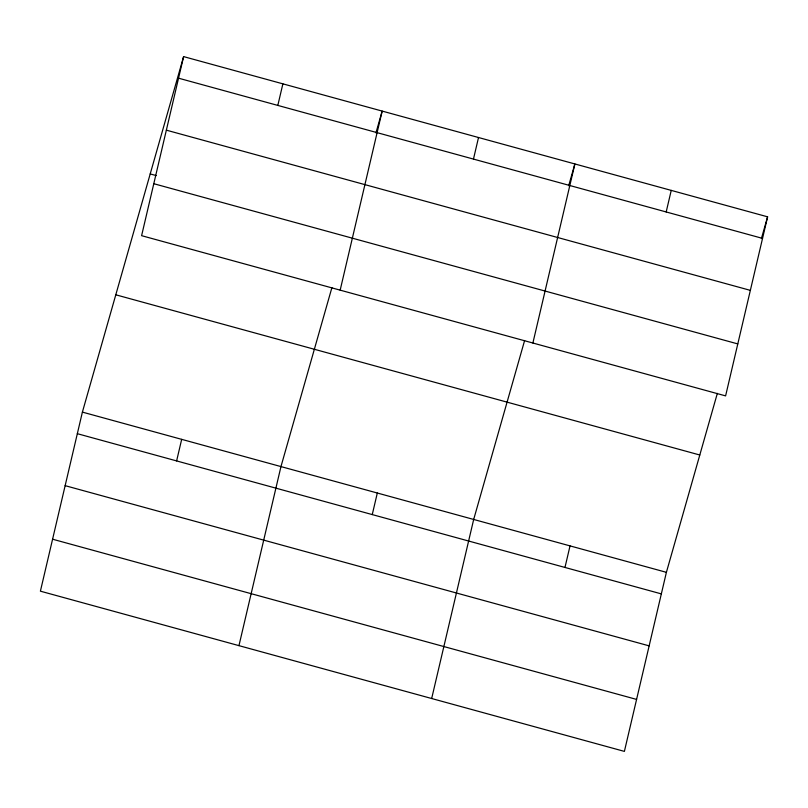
<?xml version="1.0" encoding="UTF-8"?>
<svg xmlns="http://www.w3.org/2000/svg" width="808" height="808" viewBox="0 0 808 808"><rect width="100%" height="100%" fill="white"/><g stroke="black" fill="none" stroke-linecap="round" stroke-linejoin="round"><path stroke-width="1.21" d="M183.608 56.61L141.602 235.673L725.604 395.89L767.6 216.827L183.608 56.61L82.396 412.11L40.4 591.173L624.392 751.389L666.398 572.327L717.342 393.365M176.619 460.913L181.679 439.35M277.821 105.414L282.881 83.85M238.956 645.653L280.962 466.59L331.906 287.628M340.168 290.153L382.164 111.09L375.962 132.855M372.256 514.585L377.316 493.021M473.468 159.085L478.518 137.522M431.674 698.516L473.68 519.453L524.624 340.491M532.886 343.016L574.882 163.953L568.68 185.729M564.974 567.458L570.034 545.885M666.186 211.959L671.236 190.385M761.399 238.592L767.6 216.827M178.548 78.184L762.54 238.39M166.357 130.159L750.349 290.365M150.207 173.932L156.257 175.588M153.793 183.709L737.795 343.915M115.797 294.799L699.789 455.005M82.396 412.11L666.398 572.327M77.336 433.684L661.338 593.89M65.145 485.659L649.147 645.865M52.591 539.209L636.583 699.415"/></g></svg>
